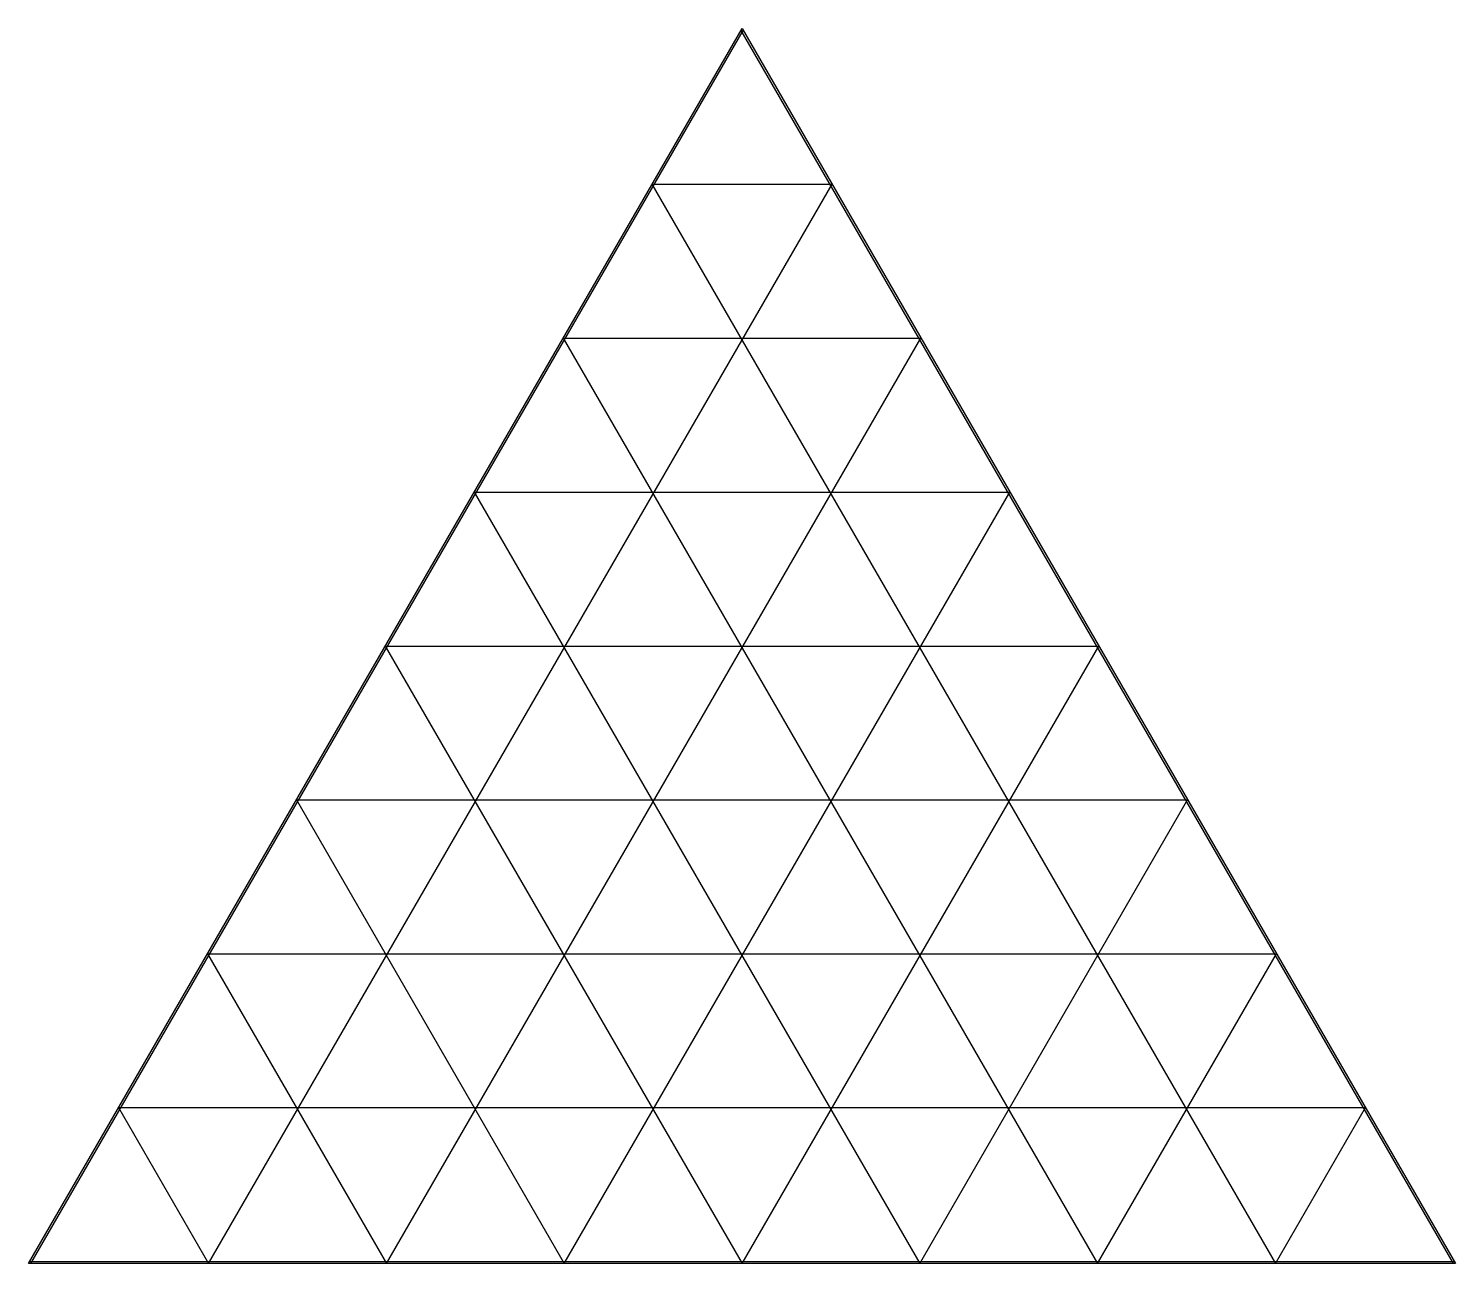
# Model space of a CAD drawing. Extents: x 28 to 670, y -577 to -21.
import ezdxf

# ---------------------------------------------------------------- set-up
doc = ezdxf.new("R2010")
doc.units = 0
doc.header["$MEASUREMENT"] = 0
doc.layers.add('LAYER_1', color=7, linetype='CONTINUOUS')

msp = doc.modelspace()

# ---------------------------------------------------------------- linework, layer by layer
at = {"layer": 'LAYER_1', "color": 1}
msp.add_lwpolyline([(670.16, -577.25), (28.16, -577.25), (349.16, -21.26), (670.16, -577.25)], dxfattribs=at)
at = {"layer": 'LAYER_1', "color": 5}
for points in [[(29.16, -577.25), (349.66, -22.13)], [(348.66, -22.13), (669.16, -577.25)], [(109.16, -577.25), (389.66, -91.41)], [(308.66, -91.41), (389.66, -91.41)], [(308.66, -91.41), (589.16, -577.25)], [(189.16, -577.25), (429.66, -160.69)], [(268.66, -160.69), (429.66, -160.69)], [(268.66, -160.69), (509.16, -577.25)], [(228.66, -229.98), (469.66, -229.98)], [(228.66, -229.98), (429.16, -577.25)], [(269.16, -577.25), (469.66, -229.98)], [(188.66, -299.26), (509.66, -299.26)], [(188.66, -299.26), (349.16, -577.25)], [(349.16, -577.25), (509.66, -299.26)], [(148.66, -368.54), (549.66, -368.54)], [(148.66, -368.54), (269.16, -577.25)], [(429.16, -577.25), (549.66, -368.54)], [(108.66, -437.82), (589.66, -437.82)], [(108.66, -437.82), (189.16, -577.25)], [(509.16, -577.25), (589.66, -437.82)], [(68.66, -507.1), (629.66, -507.1)], [(68.66, -507.1), (109.16, -577.25)], [(589.16, -577.25), (629.66, -507.1)], [(28.66, -576.39), (669.66, -576.39)]]:
    msp.add_lwpolyline(points, dxfattribs=at)

doc.saveas('drawing.dxf')
